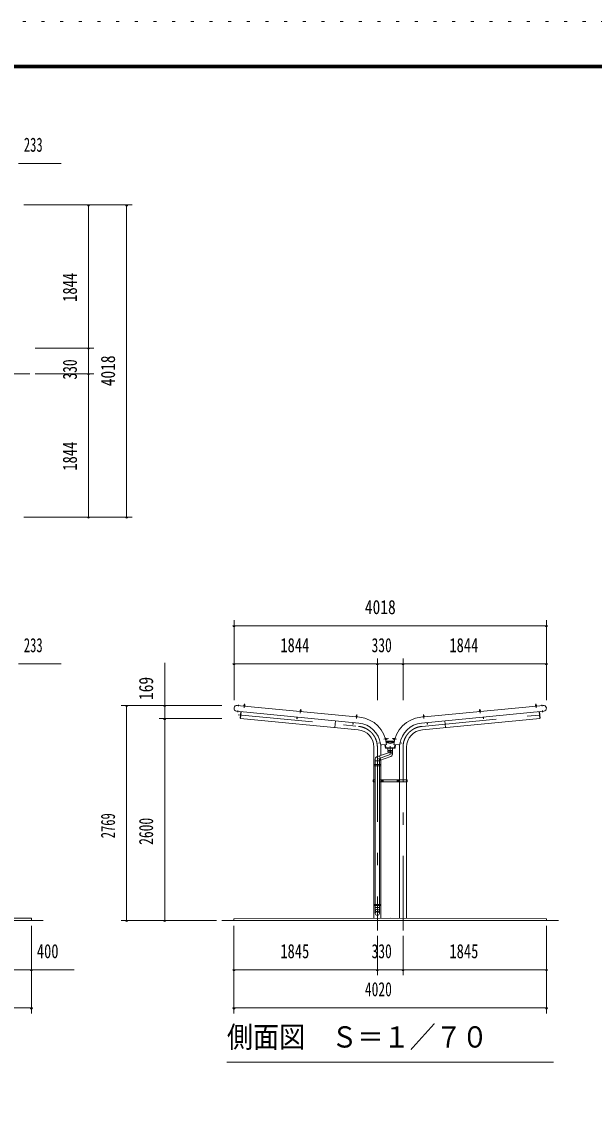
# Model space of a CAD drawing. Units: millimetres, scale not verified, with parts at other scales. Extents: x -32711 to 32716, y -14700 to 14700.
# Drawn here: x 4560 to 11926, y 761 to 14700 of the extents above; entities that cross this region are included whole.
import ezdxf
from ezdxf.enums import TextEntityAlignment as Align

# ---------------------------------------------------------------- set-up
doc = ezdxf.new("R2010")
doc.units = ezdxf.units.MM
doc.header["$LTSCALE"] = 80
doc.linetypes.add('USER3', pattern=[24, 12, -5, 2, -5])
doc.linetypes.add('USER4', pattern=[3, 0.5, -2.5])
for name, color, linetype, lineweight in [('0-2_1-07BOLD', 7, 'Continuous', 18), ('0-3_1-27CENTER', 3, 'USER3', 18), ('0-5_1-57DIM', 3, 'Continuous', 18), ('0-C_F-F1PAPER', 5, 'Continuous', 18), ('0-D_F-E_J_ADD', 5, 'USER4', 18)]:
    doc.layers.add(name, color=color, linetype=linetype, lineweight=lineweight)
doc.styles.add('ＭＳ ゴシック', font='')
doc.styles.get('ＭＳ ゴシック').set_extended_font_data('MS Gothic')

msp = doc.modelspace()

# ---------------------------------------------------------------- linework, layer by layer
at = {"layer": '0-2_1-07BOLD'}
for p, q in [((8905.49, 5746.03), (7332.35, 5897.51)), ((7422.43, 5899.61), (7421.94, 5894.51)), ((7428.4, 5893.89), (7428.89, 5898.99)), ((9695.42, 5746.03), (11268.55, 5897.51)), ((11172.51, 5893.89), (11172.02, 5898.99)), ((11178.48, 5899.61), (11178.97, 5894.51)), ((7324.98, 5820.87), (8897.8, 5669.41)), ((8144.09, 5830.12), (8143.6, 5825.02)), ((8145.22, 5839.37), (8144.38, 5830.6)), ((8150.06, 5824.4), (8150.55, 5829.5)), ((8150.35, 5830.02), (8151.2, 5838.8)), ((8865.75, 5760.64), (8865.26, 5755.53)), ((8866.89, 5769.88), (8866.04, 5761.11)), ((8871.72, 5754.91), (8872.21, 5760.01)), ((11275.93, 5820.87), (9703.1, 5669.41)), ((9729.18, 5754.91), (9728.69, 5760.01)), ((9735.16, 5760.64), (9735.65, 5755.53)), ((10450.55, 5830.02), (10449.71, 5838.8)), ((10450.85, 5824.4), (10450.36, 5829.5)), ((10455.68, 5839.37), (10456.53, 5830.6)), ((10456.82, 5830.12), (10457.31, 5825.02)), ((8596.79, 5698.4), (8588.45, 5611.71)), ((10004.12, 5698.4), (10012.46, 5611.71)), ((9245.45, 5468.02), (9250.5, 5468.91)), ((9251.62, 5462.51), (9246.58, 5461.62)), ((9246.88, 5437.66), (9354.02, 5437.66)), ((9260.75, 5464.38), (9252.08, 5462.85)), ((9340.15, 5464.38), (9348.83, 5462.85)), ((9349.29, 5462.51), (9354.33, 5461.62)), ((9355.46, 5468.02), (9350.41, 5468.91)), ((9090.9, 5135.54), (9090.9, 5358.54)), ((9180.01, 5358.54), (9180.01, 5252.4)), ((9191.35, 5387.84), (9253.44, 5393.43)), ((9239.56, 5392.18), (9244.83, 5352.66)), ((9244.83, 5352.66), (9356.08, 5352.66)), ((9351.22, 5422.66), (9249.69, 5422.66)), ((9270.46, 5345.36), (9270.46, 5318.36)), ((9272.95, 5308.24), (9272.95, 5318.36)), ((9327.95, 5318.36), (9327.95, 5308.24)), ((9347.47, 5393.43), (9409.56, 5387.84)), ((9356.08, 5352.66), (9361.35, 5392.18)), ((9420.9, 5358.54), (9420.9, 4940.54)), ((9510, 4940.54), (9510, 5358.54)), ((9107.95, 5206.92), (9107.95, 5135.54)), ((9107.95, 5184.47), (9162.95, 5184.47)), ((9291.05, 5292.82), (9126.05, 5232.76)), ((9162.95, 5187.67), (9309.86, 5241.14)), ((9162.95, 5135.54), (9162.95, 5206.92)), ((9180.01, 5193.88), (9180.01, 5135.54)), ((9090.9, 4940.54), (9090.9, 5119.54)), ((9106.35, 5135.54), (9106.35, 5119.54)), ((9107.95, 5119.54), (9107.95, 3335.54)), ((9162.96, 3335.54), (9162.96, 5119.54)), ((9164.55, 5119.54), (9164.55, 5135.54)), ((9180.01, 5119.54), (9180.01, 4940.54)), ((9089.31, 4927.54), (9083.21, 4927.54)), ((9089.31, 4914.54), (9089.31, 4940.54)), ((9090.9, 3335.54), (9090.9, 4914.54)), ((9180.01, 4914.54), (9180.01, 3335.54)), ((9181.61, 4940.54), (9181.61, 4914.54)), ((9211.61, 4940.54), (9211.61, 4914.54)), ((9389.3, 4914.54), (9389.3, 4940.54)), ((9419.3, 4940.54), (9419.3, 4914.54)), ((9420.9, 4914.54), (9420.9, 3156.94)), ((9510, 3156.5), (9510, 4914.54)), ((9511.6, 4914.54), (9511.6, 4940.54)), ((9517.7, 4927.54), (9511.6, 4927.54)), ((9090.9, 3319.54), (9090.9, 3156.14)), ((9106.35, 3335.54), (9106.35, 3319.54)), ((9107.95, 3319.54), (9107.95, 3294.08)), ((9162.95, 3319.54), (9162.95, 3294.08)), ((9164.55, 3319.54), (9164.55, 3335.54)), ((9180.01, 3156.56), (9180.01, 3319.54)), ((-6464.54, 3127.54), (4835.45, 3127.54)), ((4685.45, 3157.54), (4685.45, 3127.54)), ((11465.46, 3127.54), (7135.46, 3127.54))]:
    msp.add_line(p, q, dxfattribs=at)
for points in [[(7417.2, 5894.97), (7417.05, 5893.38), (7432.98, 5891.84), (7433.13, 5893.43)], [(11183.71, 5894.97), (11167.78, 5893.43), (11167.93, 5891.84), (11183.86, 5893.38)], [(8154.79, 5823.95), (8154.64, 5822.35), (8138.71, 5823.89), (8138.86, 5825.48)], [(8145.22, 5839.37), (8145.77, 5839.82), (8150.75, 5839.34), (8151.2, 5838.8)], [(8860.37, 5754.4), (8876.3, 5752.86), (8876.45, 5754.46), (8860.52, 5755.99)], [(9740.53, 5754.4), (9740.38, 5755.99), (9724.45, 5754.46), (9724.61, 5752.86)], [(10446.12, 5823.95), (10446.27, 5822.35), (10462.19, 5823.89), (10462.05, 5825.48)], [(10455.68, 5839.37), (10449.71, 5838.8), (10450.16, 5839.34), (10455.13, 5839.82)], [(9244.62, 5472.7), (9243.05, 5472.42), (9245.83, 5456.67), (9247.4, 5456.94)], [(9353.5, 5456.94), (9355.08, 5456.67), (9357.86, 5472.42), (9356.28, 5472.7)], [(9089.31, 5119.54), (9089.31, 5135.54), (9181.61, 5135.54), (9181.61, 5119.54)], [(9191.48, 4930.43), (9191.48, 4924.66), (9196.48, 4921.77), (9201.48, 4924.66), (9201.48, 4930.43), (9196.48, 4933.31)], [(9409.43, 4924.66), (9404.43, 4921.77), (9399.43, 4924.66), (9399.43, 4930.43), (9404.43, 4933.31), (9409.43, 4930.43)], [(9181.61, 3319.54), (9089.31, 3319.54), (9089.31, 3335.54), (9181.61, 3335.54)]]:
    msp.add_lwpolyline(points, close=True, dxfattribs=at)
for points in [[(7418.7, 5894.83), (7419.19, 5899.92), (7420.11, 5900.34), (7431.3, 5899.26), (7432.12, 5898.68), (7431.63, 5893.58)], [(7428.69, 5899.51), (7429.54, 5908.29), (7423.56, 5908.86), (7422.72, 5900.09)], [(7423.56, 5908.86), (7424.11, 5909.31), (7429.09, 5908.83), (7429.54, 5908.29)], [(11182.2, 5894.83), (11181.71, 5899.92), (11180.8, 5900.34), (11169.61, 5899.26), (11168.78, 5898.68), (11169.28, 5893.58)], [(11177.35, 5908.86), (11176.8, 5909.31), (11171.82, 5908.83), (11171.37, 5908.29)], [(11172.22, 5899.51), (11171.37, 5908.29), (11177.35, 5908.86), (11178.19, 5900.09)], [(7379.22, 5815.64), (7371.17, 5732.03), (7374.36, 5731.72)], [(8887.06, 5582.95), (7374.06, 5728.64), (7382.41, 5815.34)], [(8104.07, 5745.84), (8101.87, 5722.95), (8098.68, 5723.26), (8100.88, 5746.15)], [(8140.36, 5825.34), (8140.85, 5830.43), (8141.77, 5830.85), (8152.96, 5829.77), (8153.79, 5829.19), (8153.29, 5824.09)], [(8862.02, 5755.85), (8862.51, 5760.95), (8863.43, 5761.36), (8874.63, 5760.28), (8875.45, 5759.7), (8874.96, 5754.6)], [(8872.02, 5760.53), (8872.86, 5769.31), (8866.89, 5769.88), (8867.43, 5770.33), (8872.41, 5769.86), (8872.86, 5769.31)], [(9713.84, 5582.95), (11226.84, 5728.64), (11218.5, 5815.34)], [(9738.88, 5755.85), (9738.39, 5760.95), (9737.48, 5761.36), (9726.28, 5760.28), (9725.46, 5759.7), (9725.95, 5754.6)], [(9734.02, 5769.88), (9733.47, 5770.33), (9728.5, 5769.86), (9728.05, 5769.31)], [(9728.89, 5760.53), (9728.05, 5769.31), (9734.02, 5769.88), (9734.87, 5761.11)], [(10460.54, 5825.34), (10460.05, 5830.43), (10459.14, 5830.85), (10447.94, 5829.77), (10447.12, 5829.19), (10447.61, 5824.09)], [(10496.84, 5745.84), (10499.04, 5722.95), (10502.22, 5723.26), (10500.02, 5746.15)], [(11221.68, 5815.64), (11229.73, 5732.03), (11226.55, 5731.72)], [(8825.73, 5676.35), (8823.53, 5653.47), (8820.35, 5653.77), (8822.55, 5676.66)], [(9775.18, 5676.35), (9777.38, 5653.47), (9780.56, 5653.77), (9778.36, 5676.66)], [(9247.14, 5458.43), (9252.19, 5459.32), (9252.53, 5460.26), (9250.58, 5471.34), (9249.93, 5472.11), (9244.89, 5471.22)], [(9251.03, 5468.75), (9259.71, 5470.28), (9260.29, 5469.88), (9261.16, 5464.96), (9260.75, 5464.38), (9259.71, 5470.28)], [(9349.87, 5468.75), (9341.2, 5470.28), (9340.61, 5469.88), (9339.74, 5464.96), (9340.15, 5464.38), (9341.2, 5470.28)], [(9353.76, 5458.43), (9348.72, 5459.32), (9348.37, 5460.26), (9350.33, 5471.34), (9350.98, 5472.11), (9356.02, 5471.22)], [(9173.19, 5413.19), (9150.54, 5409.2), (9149.98, 5412.35), (9172.61, 5416.34)], [(9368.63, 5391.52), (9362.47, 5345.36), (9238.44, 5345.36), (9232.28, 5391.52)], [(9250.46, 5417.83), (9300.45, 5406.27), (9350.44, 5417.83)], [(9270.46, 5318.36), (9330.46, 5318.36), (9330.46, 5345.36)], [(9327.95, 5266.98), (9327.95, 5286.25), (9329.95, 5308.24), (9270.95, 5308.24), (9272.95, 5286.24)], [(9427.72, 5413.19), (9450.37, 5409.2), (9450.92, 5412.35), (9428.3, 5416.34)], [(9107.95, 4914.54), (9083.21, 4914.54), (9083.21, 4940.54), (9107.95, 4940.54)], [(9162.96, 4914.54), (9517.7, 4914.54), (9517.7, 4940.54), (9162.96, 4940.54)], [(9105.95, 3294.08), (9164.95, 3294.08), (9162.95, 3244.42), (9162.95, 3218.57)], [(9107.95, 3218.57), (9107.95, 3244.42), (9105.95, 3294.08)], [(4685.45, 3157.54), (-6314.55, 3157.54), (-6314.55, 3127.54)], [(7290.45, 3127.54), (7290.45, 3147.54), (9300.45, 3157.54), (11310.45, 3147.54), (11310.45, 3127.54)]]:
    msp.add_lwpolyline(points, dxfattribs=at)
for centre, radius in [((9196.48, 4927.54), 6.25), ((9196.48, 4927.54), 4.9), ((9404.43, 4927.54), 6.25), ((9404.43, 4927.54), 4.9)]:
    msp.add_circle(centre, radius, dxfattribs=at)
for centre, radius, start, end in [((7330.08, 5859.15), 38.62, 82.41238, 262.41238), ((7417.86, 5891.29), 2, 84.4998, 264.4998), ((7420.58, 5897.41), 2.88, 50.11574, 110.11574), ((7424.68, 5889.1), 10.75, 66.91203, 102.08795), ((7430.28, 5896.47), 2.88, 58.88425, 118.88425), ((7431.79, 5889.94), 2, 264.50061, 84.50061), ((11169.12, 5889.94), 2, 95.49939, 275.49939), ((11170.63, 5896.47), 2.88, 61.11575, 121.11575), ((11176.23, 5889.1), 10.75, 77.91205, 113.08797), ((11180.33, 5897.41), 2.88, 69.88426, 129.88426), ((11183.05, 5891.29), 2, 275.5002, 95.5002), ((11270.83, 5859.15), 38.62, 277.58762, 97.58762), ((8139.52, 5821.8), 2, 84.4998, 264.4998), ((8142.24, 5827.92), 2.88, 50.11574, 110.11574), ((8146.34, 5819.61), 10.75, 66.91203, 102.08795), ((8151.94, 5826.98), 2.88, 58.88425, 118.88425), ((8153.45, 5820.46), 2, 264.50061, 84.50061), ((8861.18, 5752.31), 2, 84.4998, 264.4998), ((8863.91, 5758.43), 2.88, 50.11574, 110.11574), ((8868, 5750.12), 10.75, 66.91203, 102.08795), ((8873.6, 5757.49), 2.88, 58.88425, 118.88425), ((8875.11, 5750.97), 2, 264.50061, 84.50061), ((8865.45, 5358.54), 389.55, 5.13863, 84.10165), ((9735.45, 5358.54), 389.55, 95.89835, 174.86137), ((9725.8, 5750.97), 2, 95.49939, 275.49939), ((9727.3, 5757.49), 2.88, 61.11575, 121.11575), ((9732.91, 5750.12), 10.75, 77.91205, 113.08797), ((9737, 5758.43), 2.88, 69.88426, 129.88426), ((9739.73, 5752.31), 2, 275.5002, 95.5002), ((10447.46, 5820.46), 2, 95.49939, 275.49939), ((10448.97, 5826.98), 2.88, 61.11575, 121.11575), ((10454.57, 5819.61), 10.75, 77.91205, 113.08797), ((10458.67, 5827.92), 2.88, 69.88426, 129.88426), ((10461.39, 5821.8), 2, 275.5002, 95.5002), ((8865.45, 5358.54), 225.45, 0, 84.50003), ((8865.45, 5358.54), 312.55, 7.76237, 84.05869), ((9735.45, 5358.54), 312.55, 95.94131, 172.23763), ((9735.45, 5358.54), 225.45, 95.49997, 180), ((9240.88, 5471.02), 2.38, 10.01471, 190.01471), ((9244, 5457.36), 1.68, 190.00774, 10.00774), ((9247.88, 5470.1), 2.88, 335.62325, 35.62325), ((9240.97, 5463.93), 10.75, 352.41954, 27.59546), ((9249.57, 5460.5), 2.88, 344.39175, 44.39175), ((9351.33, 5460.5), 2.88, 135.60825, 195.60825), ((9359.94, 5463.93), 10.75, 152.40454, 187.58046), ((9353.03, 5470.1), 2.88, 144.37675, 204.37675), ((9356.91, 5457.36), 1.68, 169.99226, 349.99226), ((9360.03, 5471.02), 2.38, 349.98529, 169.98529), ((9190, 5402.78), 15, 187.76337, 275.1433), ((8865.45, 5358.54), 314.55, 0, 6.42661), ((9410.91, 5402.78), 15, 264.8567, 352.23663), ((9735.45, 5358.54), 314.55, 173.57339, 180), ((9135.45, 5206.92), 27.5, 110.0018, 180), ((9131.65, 5205.54), 44.27, 341.60916, 58.39587), ((9300.45, 5266.98), 27.5, 289.99896, 110.00061), ((9135.45, 3243.44), 27.55, 3.55867, 176.44133), ((9135.45, 3216.86), 27.55, 3.55867, 176.44133), ((9135.45, 3220.28), 27.55, 183.56303, 356.43697)]:
    msp.add_arc(centre, radius, start, end, dxfattribs=at)
at = {"layer": '0-3_1-27CENTER'}
for p, q in [((-6294.54, 10496.54), (4665.45, 10496.54)), ((4665.45, 10166.54), (-6294.54, 10166.54)), ((7349.17, 5906.31), (7347.49, 5888.85)), ((7422.47, 5866.17), (7427.43, 5917.69)), ((11173.48, 5917.69), (11178.44, 5866.17)), ((11253.41, 5888.85), (11251.73, 5906.31)), ((7341.95, 5831.29), (7339.94, 5810.38)), ((7345.29, 5776.16), (8891.33, 5627.3)), ((8144.13, 5796.68), (8149.09, 5848.2)), ((8865.79, 5727.19), (8870.75, 5778.71)), ((9709.57, 5627.3), (11255.62, 5776.16)), ((9730.16, 5778.71), (9735.12, 5727.19)), ((10451.82, 5848.2), (10456.78, 5796.68)), ((11260.97, 5810.38), (11258.96, 5831.29)), ((9276.97, 5470.28), (9220.14, 5460.26)), ((9380.77, 5460.26), (9323.94, 5470.28)), ((9135.45, 5358.54), (9135.45, 2998.86)), ((9465.45, 2998.86), (9465.45, 5358.54)), ((9208.98, 4927.54), (9183.98, 4927.54)), ((9196.48, 4940.04), (9196.48, 4915.04)), ((9416.93, 4927.54), (9391.93, 4927.54)), ((9404.43, 4940.04), (9404.43, 4915.04))]:
    msp.add_line(p, q, dxfattribs=at)
msp.add_lwpolyline([(9300.45, 5370.96), (9300.45, 5266.98), (9135.45, 5206.92)], dxfattribs=at)
for centre, start, end in [((8865.45, 5358.54), 0, 84.50003), ((9735.45, 5358.54), 95.49997, 180)]:
    msp.add_arc(centre, 270, start, end, dxfattribs=at)
at = {"layer": '0-5_1-57DIM'}
for p, q in [((4518.45, 12875.53), (5067.95, 12875.53)), ((4588.45, 12340.54), (5980.46, 12340.54)), ((5434.46, 12340.54), (5406.46, 12340.54)), ((5420.46, 12340.54), (5420.46, 10496.54)), ((5924.46, 12340.54), (5896.46, 12340.54)), ((5910.46, 12340.54), (5910.46, 8322.54)), ((4735.45, 10496.54), (5490.46, 10496.54)), ((5434.46, 10496.54), (5406.46, 10496.54)), ((5420.46, 10496.54), (5420.46, 10166.54)), ((5490.46, 10166.54), (4735.45, 10166.54)), ((5434.46, 10166.54), (5406.46, 10166.54)), ((5420.46, 10166.54), (5420.46, 8322.54)), ((4588.45, 8322.54), (5980.46, 8322.54)), ((5434.46, 8322.54), (5406.46, 8322.54)), ((5924.46, 8322.54), (5896.46, 8322.54)), ((7291.46, 5966.54), (7291.46, 6992.54)), ((11309.45, 5966.54), (11309.45, 6992.54)), ((7305.46, 6922.54), (7277.46, 6922.54)), ((7291.46, 6922.54), (11309.45, 6922.54)), ((11323.45, 6922.54), (11295.45, 6922.54)), ((4518.45, 6432.54), (5067.95, 6432.54)), ((6400.46, 5896.54), (6400.46, 6446.04)), ((7305.46, 6432.54), (7277.46, 6432.54)), ((7291.46, 6432.54), (9135.45, 6432.54)), ((9149.45, 6432.54), (9121.45, 6432.54)), ((9135.45, 5966.54), (9135.45, 6502.54)), ((9135.45, 6432.54), (9465.45, 6432.54)), ((9479.45, 6432.54), (9451.45, 6432.54)), ((9465.45, 6502.54), (9465.45, 5966.54)), ((9465.45, 6432.54), (11309.45, 6432.54)), ((11323.45, 6432.54), (11295.45, 6432.54)), ((5840.46, 5896.54), (7135.46, 5896.54)), ((5924.46, 5896.54), (5896.46, 5896.54)), ((5910.46, 3127.54), (5910.46, 5896.54)), ((6414.46, 5896.54), (6386.46, 5896.54)), ((6400.46, 5727.54), (6400.46, 5896.54)), ((7135.46, 5727.54), (6330.46, 5727.54)), ((6414.46, 5727.54), (6386.46, 5727.54)), ((6400.46, 3127.54), (6400.46, 5727.54)), ((7065.46, 3127.54), (5840.46, 3127.54)), ((5924.46, 3127.54), (5896.46, 3127.54)), ((6414.46, 3127.54), (6386.46, 3127.54)), ((4685.45, 3057.54), (4685.45, 1932.54)), ((7290.45, 1932.54), (7290.45, 3057.54)), ((9135.45, 2928.86), (9135.45, 2422.54)), ((9465.45, 2422.54), (9465.45, 2928.86)), ((11310.45, 1932.54), (11310.45, 3057.54)), ((4285.45, 2492.54), (4685.45, 2492.54)), ((4699.45, 2492.54), (4671.45, 2492.54)), ((4685.45, 2492.54), (5234.95, 2492.54)), ((7304.45, 2492.54), (7276.45, 2492.54)), ((7290.45, 2492.54), (9135.45, 2492.54)), ((9149.45, 2492.54), (9121.45, 2492.54)), ((9135.45, 2492.54), (9465.45, 2492.54)), ((9479.45, 2492.54), (9451.45, 2492.54)), ((9465.45, 2492.54), (11310.45, 2492.54)), ((11324.45, 2492.54), (11296.45, 2492.54)), ((-6314.55, 2002.54), (4685.45, 2002.54)), ((4699.45, 2002.54), (4671.45, 2002.54)), ((7304.45, 2002.54), (7276.45, 2002.54)), ((7290.45, 2002.54), (11310.45, 2002.54)), ((11324.45, 2002.54), (11296.45, 2002.54)), ((11400.45, 1302.54), (7200.45, 1302.54))]:
    msp.add_line(p, q, dxfattribs=at)
for centre in [(5420.46, 12340.54), (5910.46, 12340.54), (5420.46, 10496.54), (5420.46, 10166.54), (5420.46, 8322.54), (5910.46, 8322.54), (7291.46, 6922.54), (11309.45, 6922.54), (7291.46, 6432.54), (9135.45, 6432.54), (9465.45, 6432.54), (11309.45, 6432.54), (5910.46, 5896.54), (6400.46, 5896.54), (6400.46, 5727.54), (5910.46, 3127.54), (6400.46, 3127.54), (4685.45, 2492.54), (7290.45, 2492.54), (9135.45, 2492.54), (9465.45, 2492.54), (11310.45, 2492.54), (4685.45, 2002.54), (7290.45, 2002.54), (11310.45, 2002.54)]:
    msp.add_arc(centre, 14, 180, 0, dxfattribs=at)
at = {"layer": '0-C_F-F1PAPER'}
for points in [[(32016, -14000), (-8164, -14000), (-8164, 14140), (32016, 14140)], [(32012.5, -13996.5), (32012.5, 14136.5), (-8160.5, 14136.5), (-8160.5, -13996.5)], [(32009, -13993), (32009, 14133), (-8157, 14133), (-8157, -13993)], [(32005.5, -13989.5), (-8153.5, -13989.5), (-8153.5, 14129.5), (32005.5, 14129.5)], [(32002, -13986), (32002, 14126), (-8150, 14126), (-8150, -13986)], [(31998.5, -13982.5), (-8146.5, -13982.5), (-8146.5, 14122.5), (31998.5, 14122.5)], [(31995, -13979), (31995, 14119), (-8143, 14119), (-8143, -13979)], [(31991.5, -13975.5), (-8139.5, -13975.5), (-8139.5, 14115.5), (31991.5, 14115.5)], [(31988, -13972), (-8136, -13972), (-8136, 14112), (31988, 14112)], [(31984.5, -13968.5), (-8132.5, -13968.5), (-8132.5, 14108.5), (31984.5, 14108.5)], [(31981, -13965), (31981, 14105), (-8129, 14105), (-8129, -13965)]]:
    msp.add_lwpolyline(points, close=True, dxfattribs=at)
at = {"layer": '0-D_F-E_J_ADD'}
msp.add_lwpolyline([(32716, -14700), (-8864, -14700), (-8864, 14700), (32716, 14700)], close=True, dxfattribs=at)

# ---------------------------------------------------------------- texts
at = {"layer": '0-5_1-57DIM', "color": 7, "style": 'ＭＳ ゴシック'}
for s, height, width, p in [('233', 182.3, 0.65, (4588.45, 12970.41)), ('4018', 182.3, 0.8, (8974.95, 7017.41)), ('233', 182.3, 0.65, (4588.45, 6527.41)), ('1844', 182.3, 0.75, (7887.96, 6527.41)), ('330', 182.3, 0.7, (9060.7, 6527.41)), ('1844', 182.3, 0.75, (10061.95, 6527.41)), ('400', 182.3, 0.75, (4755.45, 2587.41)), ('1845', 182.3, 0.75, (7887.45, 2587.41)), ('330', 182.3, 0.7, (9060.7, 2587.41)), ('1845', 182.3, 0.75, (10062.45, 2587.41)), ('4020', 182.3, 0.7, (8974.95, 2097.41)), ('側面図\u3000Ｓ＝１／７０', 273.5, 0.9, (7200.45, 1409.85))]:
    msp.add_text(s, height=height, dxfattribs=dict(at, width=width)).set_placement(p, align=Align.BOTTOM_LEFT)
for s, width, p in [('1844', 0.75, (5325.59, 11093.04)), ('330', 0.7, (5325.59, 10091.79)), ('4018', 0.8, (5815.59, 10006.04)), ('1844', 0.75, (5325.59, 8919.04)), ('169', 0.8, (6305.59, 5966.54)), ('2769', 0.65, (5815.59, 4186.54)), ('2600', 0.7, (6305.59, 4102.04))]:
    msp.add_text(s, height=182.3, rotation=90, dxfattribs=dict(at, width=width)).set_placement(p, align=Align.BOTTOM_LEFT)

doc.saveas('drawing.dxf')
